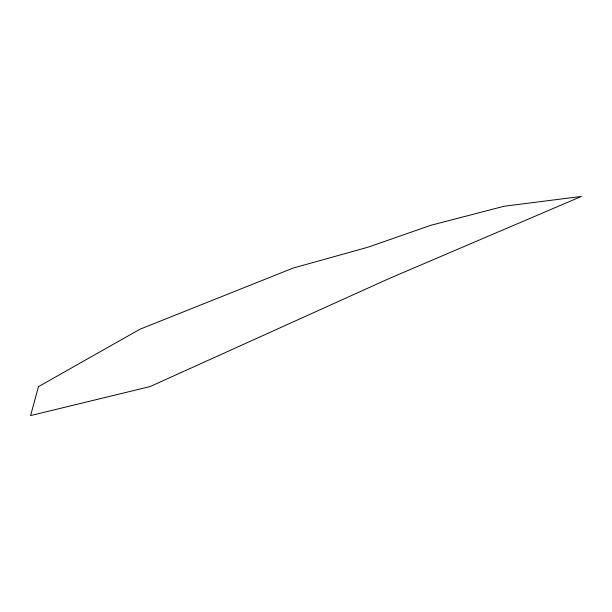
<?xml version="1.0" encoding="UTF-8"?>
<svg xmlns="http://www.w3.org/2000/svg" width="612" height="612" viewBox="0 0 612 612"><rect width="100%" height="100%" fill="white"/><g stroke="black" fill="none" stroke-linecap="round" stroke-linejoin="round"><path stroke-width="0.92" d="M38.426 386.677L30.6 415.579L150.062 386.577L389.056 278.575L581.4 196.421L504.143 206.244L430.863 225.285L368.187 247.149L293.072 268.102L139.949 329.225L38.426 386.677"/></g></svg>
